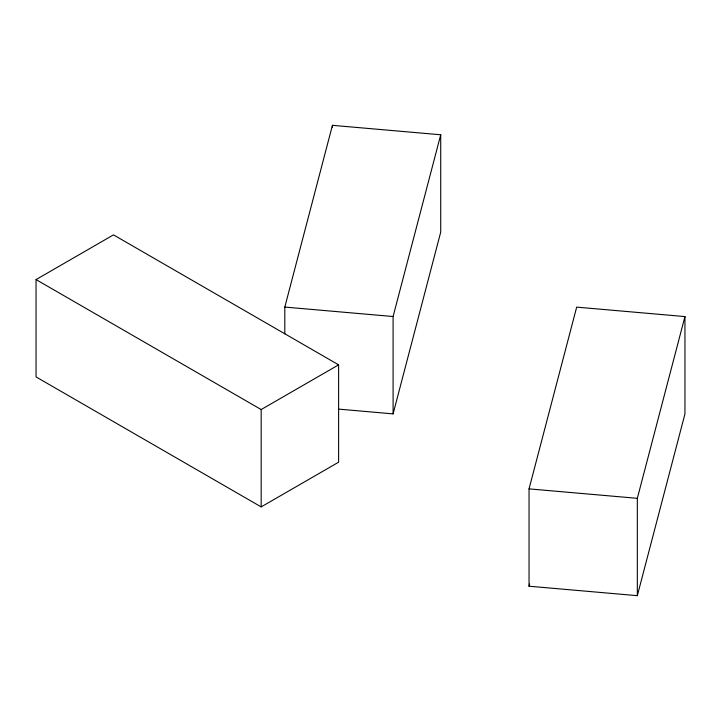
<?xml version="1.0" encoding="UTF-8"?>
<svg xmlns="http://www.w3.org/2000/svg" width="721" height="721" viewBox="0 0 721 721"><rect width="100%" height="100%" fill="white"/><g stroke="black" fill="none" stroke-linecap="round" stroke-linejoin="round"><path stroke-width="1.08" d="M284.813 333.922L284.813 307.074L332.435 125.328L440.72 134.782L440.72 232.126L393.089 413.872L338.392 409.095M393.089 413.872L393.089 316.528L440.72 134.782M529.043 488.874L576.674 307.128L684.95 316.582L684.95 413.926L637.328 595.672L529.043 586.218L529.043 488.874L637.328 498.328L684.95 316.582M529.043 586.218L529.62 584.037M36.05 279.586L113.485 234.875L338.609 364.844L338.609 462.188L261.173 506.899L36.05 376.921L36.05 279.586L261.173 409.555L338.609 364.844M284.813 307.074L393.089 316.528M637.328 498.328L637.328 595.672M332.435 125.328L332.435 127.563M261.173 409.555L261.173 506.899"/></g></svg>
